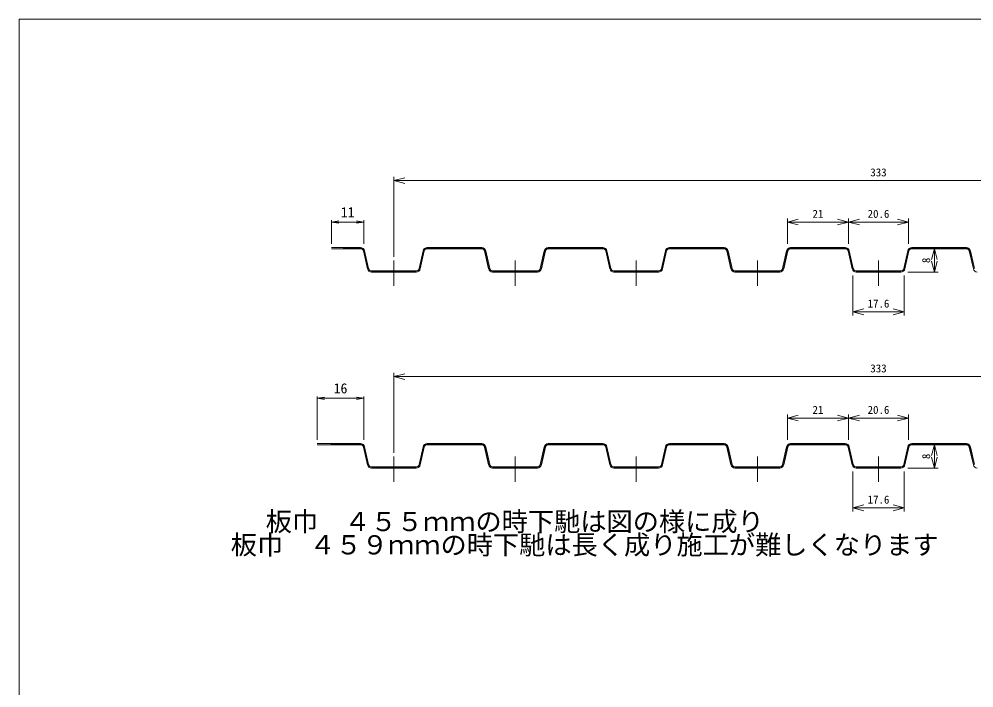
# Model space of a CAD drawing. Units: millimetres on the paper, with parts at other scales. Extents: x -208 to 189, y -167 to 139.
# Drawn here: x -208.4 to 10.1, y -13.7 to 139.4 of the extents above; entities that cross this region are included whole.
import ezdxf
from ezdxf.enums import TextEntityAlignment as Align

# ---------------------------------------------------------------- set-up
doc = ezdxf.new("R2010")
doc.units = ezdxf.units.MM
for name, color, linetype, lineweight in [('0-0_寸法', 7, 'Continuous', 18), ('0-1_通り', 6, 'Continuous', 18), ('1-1', 7, 'Continuous', 18), ('F-F', 5, 'Continuous', 18)]:
    doc.layers.add(name, color=color, linetype=linetype, lineweight=lineweight)
doc.styles.add('ＭＳ ゴシック', font='')
doc.styles.get('ＭＳ ゴシック').set_extended_font_data('MS Gothic')

# ---------------------------------------------------------------- blocks, each defined once
blk = doc.blocks.new('_OPEN30')
at = {"layer": '0-0_寸法'}
blk.add_line((0, 0), (-1, 0), dxfattribs=at)
blk.add_lwpolyline([(-1, 0.2679), (0, 0), (-1, -0.2679)], dxfattribs=at)
blk = doc.blocks.new('D1')
at = {"layer": '0-1_通り'}
for p, q in [((226.773, 265.891), (226.773, 252.224)), ((244.373, 265.891), (244.373, 252.224)), ((226.773, 253.474), (244.373, 253.474))]:
    blk.add_line(p, q, dxfattribs=at)
at = {"layer": '0-1_通り', "xscale": 3.75, "yscale": 3.75, "rotation": 180}
blk.add_blockref('_OPEN30', (226.773, 253.474), dxfattribs=at)
at = {"layer": '0-1_通り', "xscale": 3.75, "yscale": 3.75}
blk.add_blockref('_OPEN30', (244.373, 253.474), dxfattribs=at)
at = {"layer": '0-1_通り', "color": 7, "style": 'ＭＳ ゴシック'}
blk.add_text('17.6', height=2.749, dxfattribs=at).set_placement((231.823, 254.099), align=Align.BOTTOM_LEFT)
blk = doc.blocks.new('D2')
at = {"layer": '0-1_通り'}
for p, q in [((248.24, 275.141), (256.004, 275.141)), ((254.754, 275.141), (254.754, 267.141)), ((245.623, 267.141), (256.004, 267.141))]:
    blk.add_line(p, q, dxfattribs=at)
at = {"layer": '0-1_通り', "xscale": 3.75, "yscale": 3.75}
for p, rotation in [((254.754, 275.141), 90), ((254.754, 267.141), 270)]:
    blk.add_blockref('_OPEN30', p, dxfattribs=dict(at, rotation=rotation))
at = {"layer": '0-1_通り', "color": 7, "style": 'ＭＳ ゴシック'}
blk.add_text('8', height=2.749, rotation=90, dxfattribs=at).set_placement((254.129, 270.203), align=Align.BOTTOM_LEFT)
blk = doc.blocks.new('D3')
at = {"layer": '0-1_通り'}
for p, q in [((204.273, 276.791), (204.273, 285.554)), ((225.273, 276.791), (225.273, 285.554)), ((204.273, 284.304), (225.273, 284.304))]:
    blk.add_line(p, q, dxfattribs=at)
at = {"layer": '0-1_通り', "xscale": 3.75, "yscale": 3.75, "rotation": 180}
blk.add_blockref('_OPEN30', (204.273, 284.304), dxfattribs=at)
at = {"layer": '0-1_通り', "xscale": 3.75, "yscale": 3.75}
blk.add_blockref('_OPEN30', (225.273, 284.304), dxfattribs=at)
at = {"layer": '0-1_通り', "color": 7, "style": 'ＭＳ ゴシック'}
blk.add_text('21', height=2.749, dxfattribs=at).set_placement((212.898, 284.929), align=Align.BOTTOM_LEFT)
blk = doc.blocks.new('D4')
at = {"layer": '0-1_通り'}
for p, q in [((225.273, 276.791), (225.273, 285.554)), ((245.873, 276.791), (245.873, 285.554)), ((225.273, 284.304), (245.873, 284.304))]:
    blk.add_line(p, q, dxfattribs=at)
at = {"layer": '0-1_通り', "xscale": 3.75, "yscale": 3.75, "rotation": 180}
blk.add_blockref('_OPEN30', (225.273, 284.304), dxfattribs=at)
at = {"layer": '0-1_通り', "xscale": 3.75, "yscale": 3.75}
blk.add_blockref('_OPEN30', (245.873, 284.304), dxfattribs=at)
at = {"layer": '0-1_通り', "color": 7, "style": 'ＭＳ ゴシック'}
blk.add_text('20.6', height=2.749, dxfattribs=at).set_placement((231.823, 284.929), align=Align.BOTTOM_LEFT)
blk = doc.blocks.new('D5')
at = {"layer": '0-1_通り'}
for p, q in [((69.173, 272.316), (69.173, 299.789)), ((69.173, 298.539), (401.973, 298.539))]:
    blk.add_line(p, q, dxfattribs=at)
at = {"layer": '0-1_通り', "xscale": 3.75, "yscale": 3.75, "rotation": 180}
blk.add_blockref('_OPEN30', (69.173, 298.539), dxfattribs=at)
at = {"layer": '0-1_通り', "color": 7, "style": 'ＭＳ ゴシック'}
blk.add_text('333', height=2.749, dxfattribs=at).set_placement((232.76, 299.164), align=Align.BOTTOM_LEFT)
blk = doc.blocks.new('D6')
at = {"layer": '0-1_通り'}
for p, q in [((226.773, 198.566), (226.773, 184.899)), ((244.373, 198.566), (244.373, 184.899)), ((226.773, 186.149), (244.373, 186.149))]:
    blk.add_line(p, q, dxfattribs=at)
at = {"layer": '0-1_通り', "xscale": 3.75, "yscale": 3.75, "rotation": 180}
blk.add_blockref('_OPEN30', (226.773, 186.149), dxfattribs=at)
at = {"layer": '0-1_通り', "xscale": 3.75, "yscale": 3.75}
blk.add_blockref('_OPEN30', (244.373, 186.149), dxfattribs=at)
at = {"layer": '0-1_通り', "color": 7, "style": 'ＭＳ ゴシック'}
blk.add_text('17.6', height=2.749, dxfattribs=at).set_placement((231.823, 186.774), align=Align.BOTTOM_LEFT)
blk = doc.blocks.new('D7')
at = {"layer": '0-1_通り'}
for p, q in [((248.24, 207.816), (256.004, 207.816)), ((254.754, 207.816), (254.754, 199.816)), ((245.623, 199.816), (256.004, 199.816))]:
    blk.add_line(p, q, dxfattribs=at)
at = {"layer": '0-1_通り', "xscale": 3.75, "yscale": 3.75}
for p, rotation in [((254.754, 207.816), 90), ((254.754, 199.816), 270)]:
    blk.add_blockref('_OPEN30', p, dxfattribs=dict(at, rotation=rotation))
at = {"layer": '0-1_通り', "color": 7, "style": 'ＭＳ ゴシック'}
blk.add_text('8', height=2.749, rotation=90, dxfattribs=at).set_placement((254.129, 202.878), align=Align.BOTTOM_LEFT)
blk = doc.blocks.new('D8')
at = {"layer": '0-1_通り'}
for p, q in [((204.273, 209.466), (204.273, 218.229)), ((204.273, 216.979), (225.273, 216.979)), ((225.273, 209.466), (225.273, 218.229))]:
    blk.add_line(p, q, dxfattribs=at)
at = {"layer": '0-1_通り', "xscale": 3.75, "yscale": 3.75, "rotation": 180}
blk.add_blockref('_OPEN30', (204.273, 216.979), dxfattribs=at)
at = {"layer": '0-1_通り', "xscale": 3.75, "yscale": 3.75}
blk.add_blockref('_OPEN30', (225.273, 216.979), dxfattribs=at)
at = {"layer": '0-1_通り', "color": 7, "style": 'ＭＳ ゴシック'}
blk.add_text('21', height=2.749, dxfattribs=at).set_placement((212.898, 217.604), align=Align.BOTTOM_LEFT)
blk = doc.blocks.new('D9')
at = {"layer": '0-1_通り'}
for p, q in [((225.273, 209.466), (225.273, 218.229)), ((225.273, 216.979), (245.873, 216.979)), ((245.873, 209.466), (245.873, 218.229))]:
    blk.add_line(p, q, dxfattribs=at)
at = {"layer": '0-1_通り', "xscale": 3.75, "yscale": 3.75, "rotation": 180}
blk.add_blockref('_OPEN30', (225.273, 216.979), dxfattribs=at)
at = {"layer": '0-1_通り', "xscale": 3.75, "yscale": 3.75}
blk.add_blockref('_OPEN30', (245.873, 216.979), dxfattribs=at)
at = {"layer": '0-1_通り', "color": 7, "style": 'ＭＳ ゴシック'}
blk.add_text('20.6', height=2.749, dxfattribs=at).set_placement((231.823, 217.604), align=Align.BOTTOM_LEFT)
blk = doc.blocks.new('D10')
at = {"layer": '0-1_通り'}
for p, q in [((69.173, 204.99), (69.173, 232.464)), ((69.173, 231.214), (401.973, 231.214))]:
    blk.add_line(p, q, dxfattribs=at)
at = {"layer": '0-1_通り', "xscale": 3.75, "yscale": 3.75, "rotation": 180}
blk.add_blockref('_OPEN30', (69.173, 231.214), dxfattribs=at)
at = {"layer": '0-1_通り', "color": 7, "style": 'ＭＳ ゴシック'}
blk.add_text('333', height=2.749, dxfattribs=at).set_placement((232.76, 231.839), align=Align.BOTTOM_LEFT)
blk = doc.blocks.new('_OPEN')
at = {"layer": '0-0_寸法'}
blk.add_line((0, 0), (-1, 0), dxfattribs=at)
blk.add_lwpolyline([(-1, 0.1667), (0, 0), (-1, -0.1667)], dxfattribs=at)
blk = doc.blocks.new('D11')
at = {"layer": '0-1_通り'}
for p, q in [((47.823, 276.791), (47.823, 284.913)), ((47.823, 284.288), (58.873, 284.288)), ((58.873, 276.791), (58.873, 284.913))]:
    blk.add_line(p, q, dxfattribs=at)
at = {"layer": '0-1_通り', "xscale": 2.5, "yscale": 2.5, "rotation": 180}
blk.add_blockref('_OPEN', (47.823, 284.288), dxfattribs=at)
at = {"layer": '0-1_通り', "xscale": 2.5, "yscale": 2.5}
blk.add_blockref('_OPEN', (58.873, 284.288), dxfattribs=at)
at = {"layer": '0-1_通り', "color": 7, "style": 'ＭＳ ゴシック'}
blk.add_text('11', height=3.482, dxfattribs=at).set_placement((50.973, 284.913), align=Align.BOTTOM_LEFT)
blk = doc.blocks.new('D14')
at = {"layer": '0-1_通り'}
for p, q in [((42.873, 209.466), (42.873, 224.417)), ((42.873, 223.792), (58.873, 223.792)), ((58.873, 209.466), (58.873, 224.417))]:
    blk.add_line(p, q, dxfattribs=at)
at = {"layer": '0-1_通り', "xscale": 2.5, "yscale": 2.5, "rotation": 180}
blk.add_blockref('_OPEN', (42.873, 223.792), dxfattribs=at)
at = {"layer": '0-1_通り', "xscale": 2.5, "yscale": 2.5}
blk.add_blockref('_OPEN', (58.873, 223.792), dxfattribs=at)
at = {"layer": '0-1_通り', "color": 7, "style": 'ＭＳ ゴシック'}
blk.add_text('16', height=3.482, dxfattribs=at).set_placement((48.498, 224.417), align=Align.BOTTOM_LEFT)

msp = doc.modelspace()

# ---------------------------------------------------------------- linework, layer by layer
at = {"layer": '1-1', "color": 3}
for p, q in [((-136.895, 87.136), (-134.228, 87.136)), ((-136.895, 86.87), (-134.228, 86.87)), ((-140.195, 42.253), (-137.06, 42.253)), ((-140.195, 41.986), (-137.06, 41.986))]:
    msp.add_line(p, q, dxfattribs=at)
at = {"layer": '1-1'}
for p, q in [((-134.228, 87.136), (-130.273, 87.136)), ((-134.228, 86.87), (-130.273, 86.87)), ((-129.623, 86.351), (-128.694, 82.263)), ((-129.363, 86.41), (-128.434, 82.322)), ((-115.96, 86.41), (-116.89, 82.322)), ((-115.7, 86.351), (-116.63, 82.263)), ((-115.05, 87.136), (-108.795, 87.136)), ((-115.05, 86.87), (-108.795, 86.87)), ((-108.795, 87.136), (-102.54, 87.136)), ((-108.795, 86.87), (-102.54, 86.87)), ((-101.89, 86.351), (-100.96, 82.263)), ((-101.63, 86.41), (-100.7, 82.322)), ((-88.227, 86.41), (-89.157, 82.322)), ((-87.967, 86.351), (-88.897, 82.263)), ((-81.062, 87.136), (-87.317, 87.136)), ((-81.062, 86.87), (-87.317, 86.87)), ((-81.062, 87.136), (-74.807, 87.136)), ((-81.062, 86.87), (-74.807, 86.87)), ((-74.157, 86.351), (-73.227, 82.263)), ((-73.897, 86.41), (-72.967, 82.322)), ((-60.494, 86.41), (-61.423, 82.322)), ((-60.234, 86.351), (-61.163, 82.263)), ((-53.328, 87.136), (-59.584, 87.136)), ((-53.328, 86.87), (-59.584, 86.87)), ((-53.328, 87.136), (-47.073, 87.136)), ((-53.328, 86.87), (-47.073, 86.87)), ((-46.423, 86.351), (-45.494, 82.263)), ((-46.163, 86.41), (-45.234, 82.322)), ((-32.76, 86.41), (-33.69, 82.322)), ((-32.5, 86.351), (-33.43, 82.263)), ((-25.595, 87.136), (-31.85, 87.136)), ((-25.595, 86.87), (-31.85, 86.87)), ((-25.595, 87.136), (-19.34, 87.136)), ((-25.595, 86.87), (-19.34, 86.87)), ((-18.69, 86.351), (-17.76, 82.263)), ((-18.43, 86.41), (-17.5, 82.322)), ((-5.027, 86.41), (-5.957, 82.322)), ((-4.767, 86.351), (-5.697, 82.263)), ((2.138, 87.136), (-4.117, 87.136)), ((2.138, 86.87), (-4.117, 86.87)), ((2.138, 87.136), (8.393, 87.136)), ((2.138, 86.87), (8.393, 86.87)), ((9.043, 86.351), (9.973, 82.263)), ((9.303, 86.41), (10.233, 82.322)), ((-127.784, 81.803), (-122.662, 81.803)), ((-127.784, 81.536), (-122.662, 81.536)), ((-117.54, 81.803), (-122.662, 81.803)), ((-117.54, 81.536), (-122.662, 81.536)), ((-100.05, 81.803), (-94.928, 81.803)), ((-100.05, 81.536), (-94.928, 81.536)), ((-89.807, 81.803), (-94.928, 81.803)), ((-89.807, 81.536), (-94.928, 81.536)), ((-72.317, 81.803), (-67.195, 81.803)), ((-72.317, 81.536), (-67.195, 81.536)), ((-62.073, 81.803), (-67.195, 81.803)), ((-62.073, 81.536), (-67.195, 81.536)), ((-44.584, 81.803), (-39.462, 81.803)), ((-44.584, 81.536), (-39.462, 81.536)), ((-34.34, 81.803), (-39.462, 81.803)), ((-34.34, 81.536), (-39.462, 81.536)), ((-16.85, 81.803), (-11.728, 81.803)), ((-16.85, 81.536), (-11.728, 81.536)), ((-6.607, 81.803), (-11.728, 81.803)), ((-6.607, 81.536), (-11.728, 81.536)), ((-137.06, 42.253), (-130.273, 42.253)), ((-137.06, 41.986), (-130.273, 41.986)), ((-129.363, 41.526), (-128.434, 37.438)), ((-115.96, 41.526), (-116.89, 37.438)), ((-115.05, 42.253), (-108.795, 42.253)), ((-115.05, 41.986), (-108.795, 41.986)), ((-108.795, 42.253), (-102.54, 42.253)), ((-108.795, 41.986), (-102.54, 41.986)), ((-101.63, 41.526), (-100.7, 37.438)), ((-88.227, 41.526), (-89.157, 37.438)), ((-81.062, 42.253), (-87.317, 42.253)), ((-81.062, 41.986), (-87.317, 41.986)), ((-81.062, 42.253), (-74.807, 42.253)), ((-81.062, 41.986), (-74.807, 41.986)), ((-73.897, 41.526), (-72.967, 37.438)), ((-60.494, 41.526), (-61.423, 37.438)), ((-53.328, 42.253), (-59.584, 42.253)), ((-53.328, 41.986), (-59.584, 41.986)), ((-53.328, 42.253), (-47.073, 42.253)), ((-53.328, 41.986), (-47.073, 41.986)), ((-46.163, 41.526), (-45.234, 37.438)), ((-32.76, 41.526), (-33.69, 37.438)), ((-25.595, 42.253), (-31.85, 42.253)), ((-25.595, 41.986), (-31.85, 41.986)), ((-25.595, 42.253), (-19.34, 42.253)), ((-25.595, 41.986), (-19.34, 41.986)), ((-18.43, 41.526), (-17.5, 37.438)), ((-5.027, 41.526), (-5.957, 37.438)), ((2.138, 42.253), (-4.117, 42.253)), ((2.138, 41.986), (-4.117, 41.986)), ((2.138, 42.253), (8.393, 42.253)), ((2.138, 41.986), (8.393, 41.986)), ((9.303, 41.526), (10.233, 37.438)), ((-129.623, 41.467), (-128.694, 37.379)), ((-115.7, 41.467), (-116.63, 37.379)), ((-101.89, 41.467), (-100.96, 37.379)), ((-87.967, 41.467), (-88.897, 37.379)), ((-74.157, 41.467), (-73.227, 37.379)), ((-60.234, 41.467), (-61.163, 37.379)), ((-46.423, 41.467), (-45.494, 37.379)), ((-32.5, 41.467), (-33.43, 37.379)), ((-18.69, 41.467), (-17.76, 37.379)), ((-4.767, 41.467), (-5.697, 37.379)), ((9.043, 41.467), (9.973, 37.379)), ((-127.784, 36.92), (-122.662, 36.92)), ((-127.784, 36.653), (-122.662, 36.653)), ((-117.54, 36.92), (-122.662, 36.92)), ((-117.54, 36.653), (-122.662, 36.653)), ((-100.05, 36.92), (-94.928, 36.92)), ((-100.05, 36.653), (-94.928, 36.653)), ((-89.807, 36.92), (-94.928, 36.92)), ((-89.807, 36.653), (-94.928, 36.653)), ((-72.317, 36.92), (-67.195, 36.92)), ((-72.317, 36.653), (-67.195, 36.653)), ((-62.073, 36.92), (-67.195, 36.92)), ((-62.073, 36.653), (-67.195, 36.653)), ((-44.584, 36.92), (-39.462, 36.92)), ((-44.584, 36.653), (-39.462, 36.653)), ((-34.34, 36.92), (-39.462, 36.92)), ((-34.34, 36.653), (-39.462, 36.653)), ((-16.85, 36.92), (-11.728, 36.92)), ((-16.85, 36.653), (-11.728, 36.653)), ((-6.607, 36.92), (-11.728, 36.92)), ((-6.607, 36.653), (-11.728, 36.653))]:
    msp.add_line(p, q, dxfattribs=at)
at = {"layer": '1-1', "color": 8}
for p, q in [((-134.228, 86.936), (-130.273, 86.936)), ((-129.558, 86.366), (-128.629, 82.277)), ((-115.765, 86.366), (-116.695, 82.277)), ((-115.05, 86.936), (-102.54, 86.936)), ((-101.825, 86.366), (-100.895, 82.277)), ((-88.032, 86.366), (-88.962, 82.277)), ((-87.317, 86.936), (-74.807, 86.936)), ((-74.092, 86.366), (-73.162, 82.277)), ((-60.299, 86.366), (-61.228, 82.277)), ((-59.584, 86.936), (-47.073, 86.936)), ((-46.358, 86.366), (-45.429, 82.277)), ((-32.565, 86.366), (-33.495, 82.277)), ((-31.85, 86.936), (-19.34, 86.936)), ((-18.625, 86.366), (-17.695, 82.277)), ((-4.832, 86.366), (-5.762, 82.277)), ((-4.117, 86.936), (8.393, 86.936)), ((9.108, 86.366), (10.038, 82.277)), ((-117.54, 81.736), (-127.784, 81.736)), ((-89.807, 81.736), (-100.05, 81.736)), ((-62.073, 81.736), (-72.317, 81.736)), ((-34.34, 81.736), (-44.584, 81.736)), ((-6.607, 81.736), (-16.85, 81.736)), ((-137.06, 42.053), (-130.273, 42.053)), ((-115.05, 42.053), (-102.54, 42.053)), ((-87.317, 42.053), (-74.807, 42.053)), ((-59.584, 42.053), (-47.073, 42.053)), ((-31.85, 42.053), (-19.34, 42.053)), ((-4.117, 42.053), (8.393, 42.053)), ((-129.558, 41.482), (-128.629, 37.394)), ((-115.765, 41.482), (-116.695, 37.394)), ((-101.825, 41.482), (-100.895, 37.394)), ((-88.032, 41.482), (-88.962, 37.394)), ((-74.092, 41.482), (-73.162, 37.394)), ((-60.299, 41.482), (-61.228, 37.394)), ((-46.358, 41.482), (-45.429, 37.394)), ((-32.565, 41.482), (-33.495, 37.394)), ((-18.625, 41.482), (-17.695, 37.394)), ((-4.832, 41.482), (-5.762, 37.394)), ((9.108, 41.482), (10.038, 37.394)), ((-117.54, 36.853), (-127.784, 36.853)), ((-89.807, 36.853), (-100.05, 36.853)), ((-62.073, 36.853), (-72.317, 36.853)), ((-34.34, 36.853), (-44.584, 36.853)), ((-6.607, 36.853), (-16.85, 36.853))]:
    msp.add_line(p, q, dxfattribs=at)
at = {"layer": '1-1', "color": 6}
for p, q in [((-122.662, 84.153), (-122.662, 78.371)), ((-94.928, 84.153), (-94.928, 78.371)), ((-67.195, 84.153), (-67.195, 78.371)), ((-39.462, 84.153), (-39.462, 78.371)), ((-11.728, 84.153), (-11.728, 78.371)), ((-122.662, 39.269), (-122.662, 33.488)), ((-94.928, 39.269), (-94.928, 33.488)), ((-67.195, 39.269), (-67.195, 33.488)), ((-39.462, 39.269), (-39.462, 33.488)), ((-11.728, 39.269), (-11.728, 33.488))]:
    msp.add_line(p, q, dxfattribs=at)
at = {"layer": '1-1'}
for centre, radius, start, end in [((-130.273, 86.203), 0.933, 12.81154, 90), ((-130.273, 86.203), 0.667, 12.81154, 90), ((-115.05, 86.203), 0.933, 90, 167.18846), ((-115.05, 86.203), 0.667, 90, 167.18846), ((-102.54, 86.203), 0.933, 12.81154, 90), ((-102.54, 86.203), 0.667, 12.81154, 90), ((-87.317, 86.203), 0.933, 90, 167.18846), ((-87.317, 86.203), 0.667, 90, 167.18846), ((-74.807, 86.203), 0.933, 12.81154, 90), ((-74.807, 86.203), 0.667, 12.81154, 90), ((-59.584, 86.203), 0.933, 90, 167.18846), ((-59.584, 86.203), 0.667, 90, 167.18846), ((-47.073, 86.203), 0.933, 12.81154, 90), ((-47.073, 86.203), 0.667, 12.81154, 90), ((-31.85, 86.203), 0.933, 90, 167.18846), ((-31.85, 86.203), 0.667, 90, 167.18846), ((-19.34, 86.203), 0.933, 12.81154, 90), ((-19.34, 86.203), 0.667, 12.81154, 90), ((-4.117, 86.203), 0.933, 90, 167.18846), ((-4.117, 86.203), 0.667, 90, 167.18846), ((8.393, 86.203), 0.933, 12.81154, 90), ((8.393, 86.203), 0.667, 12.81154, 90), ((-127.784, 82.47), 0.933, 192.81154, 270), ((-127.784, 82.47), 0.667, 192.81154, 270), ((-117.54, 82.47), 0.667, 270, 347.18846), ((-117.54, 82.47), 0.933, 270, 347.18846), ((-100.05, 82.47), 0.933, 192.81154, 270), ((-100.05, 82.47), 0.667, 192.81154, 270), ((-89.807, 82.47), 0.667, 270, 347.18846), ((-89.807, 82.47), 0.933, 270, 347.18846), ((-72.317, 82.47), 0.933, 192.81154, 270), ((-72.317, 82.47), 0.667, 192.81154, 270), ((-62.073, 82.47), 0.667, 270, 347.18846), ((-62.073, 82.47), 0.933, 270, 347.18846), ((-44.584, 82.47), 0.933, 192.81154, 270), ((-44.584, 82.47), 0.667, 192.81154, 270), ((-34.34, 82.47), 0.667, 270, 347.18846), ((-34.34, 82.47), 0.933, 270, 347.18846), ((-16.85, 82.47), 0.933, 192.81154, 270), ((-16.85, 82.47), 0.667, 192.81154, 270), ((-6.607, 82.47), 0.667, 270, 347.18846), ((-6.607, 82.47), 0.933, 270, 347.18846), ((10.883, 82.47), 0.933, 192.81154, 270), ((-130.273, 41.32), 0.933, 12.81154, 90), ((-130.273, 41.32), 0.667, 12.81154, 90), ((-115.05, 41.32), 0.933, 90, 167.18846), ((-115.05, 41.32), 0.667, 90, 167.18846), ((-102.54, 41.32), 0.933, 12.81154, 90), ((-102.54, 41.32), 0.667, 12.81154, 90), ((-87.317, 41.32), 0.933, 90, 167.18846), ((-87.317, 41.32), 0.667, 90, 167.18846), ((-74.807, 41.32), 0.933, 12.81154, 90), ((-74.807, 41.32), 0.667, 12.81154, 90), ((-59.584, 41.32), 0.933, 90, 167.18846), ((-59.584, 41.32), 0.667, 90, 167.18846), ((-47.073, 41.32), 0.933, 12.81154, 90), ((-47.073, 41.32), 0.667, 12.81154, 90), ((-31.85, 41.32), 0.933, 90, 167.18846), ((-31.85, 41.32), 0.667, 90, 167.18846), ((-19.34, 41.32), 0.933, 12.81154, 90), ((-19.34, 41.32), 0.667, 12.81154, 90), ((-4.117, 41.32), 0.933, 90, 167.18846), ((-4.117, 41.32), 0.667, 90, 167.18846), ((8.393, 41.32), 0.933, 12.81154, 90), ((8.393, 41.32), 0.667, 12.81154, 90), ((-127.784, 37.586), 0.933, 192.81154, 270), ((-127.784, 37.586), 0.667, 192.81154, 270), ((-117.54, 37.586), 0.667, 270, 347.18846), ((-117.54, 37.586), 0.933, 270, 347.18846), ((-100.05, 37.586), 0.933, 192.81154, 270), ((-100.05, 37.586), 0.667, 192.81154, 270), ((-89.807, 37.586), 0.667, 270, 347.18846), ((-89.807, 37.586), 0.933, 270, 347.18846), ((-72.317, 37.586), 0.933, 192.81154, 270), ((-72.317, 37.586), 0.667, 192.81154, 270), ((-62.073, 37.586), 0.667, 270, 347.18846), ((-62.073, 37.586), 0.933, 270, 347.18846), ((-44.584, 37.586), 0.933, 192.81154, 270), ((-44.584, 37.586), 0.667, 192.81154, 270), ((-34.34, 37.586), 0.667, 270, 347.18846), ((-34.34, 37.586), 0.933, 270, 347.18846), ((-16.85, 37.586), 0.933, 192.81154, 270), ((-16.85, 37.586), 0.667, 192.81154, 270), ((-6.607, 37.586), 0.667, 270, 347.18846), ((-6.607, 37.586), 0.933, 270, 347.18846), ((10.883, 37.586), 0.933, 192.81154, 270)]:
    msp.add_arc(centre, radius, start, end, dxfattribs=at)
at = {"layer": '1-1', "color": 8}
for centre, start, end in [((-130.273, 86.203), 12.81154, 90), ((-115.05, 86.203), 90, 167.18846), ((-102.54, 86.203), 12.81154, 90), ((-87.317, 86.203), 90, 167.18846), ((-74.807, 86.203), 12.81154, 90), ((-59.584, 86.203), 90, 167.18846), ((-47.073, 86.203), 12.81154, 90), ((-31.85, 86.203), 90, 167.18846), ((-19.34, 86.203), 12.81154, 90), ((-4.117, 86.203), 90, 167.18846), ((8.393, 86.203), 12.81154, 90), ((-127.784, 82.47), 192.81154, 270), ((-117.54, 82.47), 270, 347.18846), ((-100.05, 82.47), 192.81154, 270), ((-89.807, 82.47), 270, 347.18846), ((-72.317, 82.47), 192.81154, 270), ((-62.073, 82.47), 270, 347.18846), ((-44.584, 82.47), 192.81154, 270), ((-34.34, 82.47), 270, 347.18846), ((-16.85, 82.47), 192.81154, 270), ((-6.607, 82.47), 270, 347.18846), ((-130.273, 41.32), 12.81154, 90), ((-115.05, 41.32), 90, 167.18846), ((-102.54, 41.32), 12.81154, 90), ((-87.317, 41.32), 90, 167.18846), ((-74.807, 41.32), 12.81154, 90), ((-59.584, 41.32), 90, 167.18846), ((-47.073, 41.32), 12.81154, 90), ((-31.85, 41.32), 90, 167.18846), ((-19.34, 41.32), 12.81154, 90), ((-4.117, 41.32), 90, 167.18846), ((8.393, 41.32), 12.81154, 90), ((-127.784, 37.586), 192.81154, 270), ((-117.54, 37.586), 270, 347.18846), ((-100.05, 37.586), 192.81154, 270), ((-89.807, 37.586), 270, 347.18846), ((-72.317, 37.586), 192.81154, 270), ((-62.073, 37.586), 270, 347.18846), ((-44.584, 37.586), 192.81154, 270), ((-34.34, 37.586), 270, 347.18846), ((-16.85, 37.586), 192.81154, 270), ((-6.607, 37.586), 270, 347.18846)]:
    msp.add_arc(centre, 0.733, start, end, dxfattribs=at)
at = {"layer": 'F-F', "color": 7}
for p, q in [((-208.437, 139.449), (-208.437, -139.581)), ((-208.437, 139.439), (189.163, 139.439)), ((-208.427, 139.449), (-208.427, -139.581))]:
    msp.add_line(p, q, dxfattribs=at)

# ---------------------------------------------------------------- block references
at = {"layer": '1-1', "xscale": 0.6666667, "yscale": 0.6666667}
for name in ['D5', 'D11', 'D3', 'D4', 'D2', 'D1', 'D10', 'D14', 'D8', 'D9', 'D7', 'D6']:
    msp.add_blockref(name, (-168.777, -96.558), dxfattribs=at)

# ---------------------------------------------------------------- texts
at = {"layer": '1-1', "style": 'ＭＳ ゴシック'}
for s, p in [('板巾\u3000４５５ｍｍの時下馳は図の様に成り', (-151.987, 20.884)), ('板巾\u3000４５９ｍｍの時下馳は長く成り施工が難しくなります', (-159.987, 15.55))]:
    msp.add_text(s, height=4.399, dxfattribs=at).set_placement(p, align=Align.BOTTOM_LEFT)

doc.saveas('drawing.dxf')
